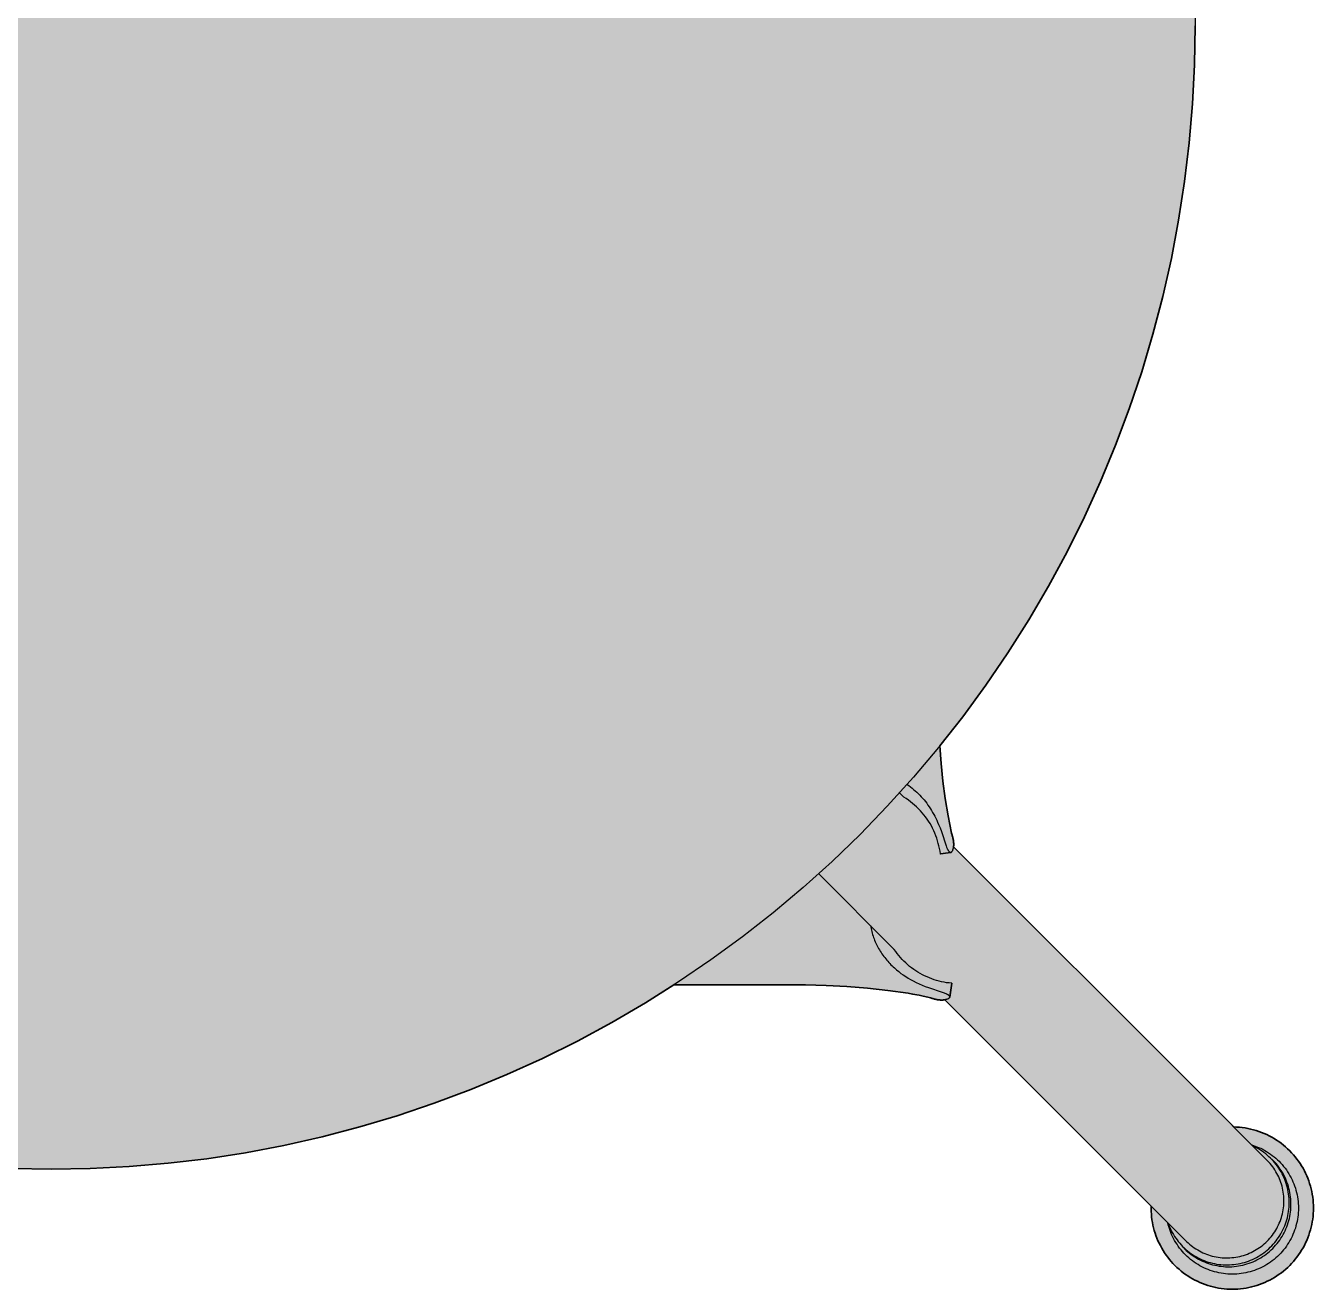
# Model space of a CAD drawing. Header units: millimetres. Extents: x -51 to 1808, y -768 to 752.
# Drawn here: x 355 to 535.3, y -768.4 to -591.6 of the extents above; entities that cross this region are included whole.
import ezdxf

# ---------------------------------------------------------------- set-up
doc = ezdxf.new("R2010")
doc.units = ezdxf.units.MM
doc.layers.add('Blocks', color=7, linetype='Continuous')
doc.layers.add('Blocks$Fill', color=7, linetype='Continuous', true_color=0xffffff)
doc.layers.add('Blocks$Inner', color=7, linetype='Continuous', lineweight=25, true_color=0x007f00)
doc.layers.add('Blocks$Outline', color=7, linetype='Continuous', lineweight=35, true_color=0xff3f3f)

# ---------------------------------------------------------------- blocks, each defined once
blk = doc.blocks.new('Cornet Barstool Top')
at = {"layer": 'Blocks$Fill'}
h = blk.add_hatch(color=256, dxfattribs=at)
h.paths.add_polyline_path([(489.73, 136.43), (490.52, 136.42), (490.91, 136.43), (491.3, 136.46), (491.69, 136.51), (492.08, 136.56), (492.47, 136.63), (492.85, 136.72), (493.24, 136.81), (493.61, 136.92), (493.99, 137.05), (494.36, 137.18), (494.72, 137.33), (495.08, 137.49), (495.43, 137.66), (495.78, 137.85), (496.12, 138.05), (496.45, 138.26), (496.78, 138.48), (497.09, 138.71), (497.4, 138.95), (497.7, 139.2), (498, 139.47), (498.28, 139.74), (498.55, 140.02), (498.81, 140.31), (499.06, 140.6), (499.3, 140.91), (499.53, 141.22), (499.74, 141.54), (499.95, 141.87), (500.15, 142.2), (500.33, 142.54), (500.5, 142.89), (500.66, 143.24), (500.81, 143.6), (500.95, 143.97), (501.07, 144.33), (501.18, 144.7), (501.28, 145.08), (501.37, 145.46), (501.44, 145.84), (501.5, 146.22), (501.54, 146.61), (501.58, 146.99), (501.6, 147.38), (501.6, 147.77), (501.6, 148.15), (501.58, 148.54), (501.54, 148.93), (501.5, 149.31), (501.44, 149.69), (501.36, 150.08), (501.28, 150.45), (501.18, 150.83), (501.07, 151.2), (500.95, 151.57), (500.81, 151.93), (500.66, 152.29), (500.5, 152.64), (500.33, 152.99), (500.14, 153.33), (499.95, 153.66), (499.74, 153.99), (499.52, 154.31), (499.29, 154.62), (499.06, 154.93), (498.81, 155.23), (498.55, 155.51), (498.28, 155.79), (498, 156.06), (497.71, 156.32), (497.41, 156.57), (497.11, 156.81), (496.8, 157.04), (496.48, 157.26), (496.15, 157.46), (495.81, 157.66), (495.47, 157.84), (495.13, 158.02), (494.77, 158.18), (494.41, 158.32), (494.05, 158.46), (493.68, 158.58), (493.31, 158.69), (492.94, 158.79), (492.56, 158.88), (492.18, 158.95), (491.8, 159.01), (491.41, 159.06), (491.02, 159.09), (490.64, 159.11), (490.25, 159.11), (489.86, 159.11), (489.48, 159.09), (489.09, 159.05), (488.7, 159.01), (488.32, 158.95), (487.94, 158.88), (487.56, 158.79), (487.19, 158.69), (486.82, 158.58), (486.45, 158.46), (486.09, 158.32), (485.73, 158.17), (485.38, 158.01), (485.03, 157.84), (484.69, 157.66), (484.35, 157.46), (484.03, 157.25), (483.71, 157.04), (483.39, 156.81), (483.09, 156.57), (482.79, 156.32), (482.5, 156.06), (482.23, 155.79), (481.96, 155.51), (481.7, 155.23), (481.45, 154.93), (481.22, 154.63), (480.99, 154.32), (480.77, 154.01), (480.57, 153.68), (480.37, 153.35), (480.19, 153.01), (480.02, 152.67), (479.86, 152.32), (479.71, 151.97), (479.57, 151.61), (479.45, 151.25), (479.34, 150.88), (479.24, 150.51), (479.15, 150.13), (479.08, 149.76), (479.02, 149.38), (478.97, 149), (478.93, 148.62), (478.91, 148.23), (469.64, 138.96), (469.58, 138.97), (469.53, 138.98), (469.49, 138.98), (469.44, 138.99), (469.39, 138.99), (469.3, 139), (469.19, 139), (469.09, 139), (468.99, 139), (468.88, 138.99), (468.78, 138.98), (468.67, 138.97), (468.57, 138.95), (468.47, 138.94), (468.35, 138.91), (468.24, 138.89), (468.13, 138.86), (468.02, 138.83), (467.9, 138.8), (467.79, 138.77), (467.68, 138.73), (467.57, 138.69), (467.36, 138.63), (467.18, 138.59), (466.53, 138.44), (465.98, 138.33), (464.46, 138.05), (461.6, 137.66), (458.73, 137.34), (455.86, 137.11), (452.98, 136.96), (450.09, 136.89), (367.25, 136.85), (357.38, 139.24), (352.01, 140.26), (346.61, 141.09), (341.19, 141.75), (335.74, 142.21), (330.29, 142.49), (324.82, 142.58), (313.91, 142.21), (308.46, 141.75), (303.04, 141.09), (297.64, 140.26), (292.27, 139.24), (286.94, 138.04), (282.34, 136.83), (197.96, 136.86), (194.59, 137.01), (191.22, 137.26), (187.87, 137.63), (184.53, 138.11), (183.61, 138.28), (183.07, 138.39), (182.23, 138.58), (182.13, 138.61), (182.02, 138.64), (181.91, 138.68), (181.8, 138.72), (181.69, 138.75), (181.58, 138.78), (181.47, 138.81), (181.35, 138.84), (181.24, 138.86), (181.13, 138.89), (181.02, 138.9), (180.92, 138.92), (180.82, 138.93), (180.71, 138.94), (180.61, 138.95), (180.51, 138.95), (180.4, 138.95), (180.3, 138.95), (180.2, 138.94), (180.16, 138.94), (180.11, 138.93), (180.06, 138.93), (180.02, 138.92), (179.97, 138.91), (179.92, 138.9), (179.88, 138.89), (179.84, 138.88), (179.84, 138.88), (170.99, 147.73), (170.98, 148.5), (170.96, 148.88), (170.93, 149.26), (170.88, 149.64), (170.82, 150.02), (170.74, 150.4), (170.66, 150.77), (170.56, 151.14), (170.44, 151.51), (170.32, 151.87), (170.18, 152.23), (170.04, 152.58), (169.88, 152.93), (169.7, 153.27), (169.52, 153.61), (169.33, 153.94), (169.12, 154.26), (168.9, 154.58), (168.68, 154.89), (168.44, 155.19), (168.19, 155.48), (167.94, 155.76), (167.67, 156.04), (167.39, 156.31), (167.1, 156.57), (166.81, 156.82), (166.5, 157.06), (166.19, 157.29), (165.87, 157.5), (165.54, 157.71), (165.21, 157.91), (164.87, 158.09), (164.52, 158.26), (164.17, 158.42), (163.81, 158.57), (163.44, 158.71), (163.08, 158.83), (162.71, 158.94), (162.33, 159.04), (161.95, 159.12), (161.57, 159.2), (161.19, 159.26), (160.8, 159.3), (160.42, 159.34), (160.03, 159.36), (159.64, 159.36), (159.26, 159.36), (158.87, 159.34), (158.48, 159.3), (158.1, 159.26), (157.71, 159.2), (157.33, 159.12), (156.96, 159.04), (156.58, 158.94), (156.21, 158.83), (155.84, 158.71), (155.48, 158.57), (155.12, 158.42), (154.77, 158.26), (154.42, 158.09), (154.08, 157.9), (153.75, 157.71), (153.42, 157.5), (153.1, 157.28), (152.79, 157.05), (152.48, 156.81), (152.18, 156.57), (151.9, 156.31), (151.62, 156.04), (151.35, 155.76), (151.09, 155.47), (150.84, 155.17), (150.6, 154.87), (150.37, 154.56), (150.15, 154.24), (149.95, 153.91), (149.75, 153.57), (149.57, 153.23), (149.39, 152.88), (149.23, 152.53), (149.09, 152.17), (148.95, 151.81), (148.83, 151.44), (148.72, 151.07), (148.62, 150.7), (148.53, 150.32), (148.46, 149.94), (148.4, 149.56), (148.35, 149.17), (148.32, 148.78), (148.3, 148.4), (148.3, 148.01), (148.3, 147.62), (148.32, 147.24), (148.35, 146.85), (148.4, 146.46), (148.46, 146.08), (148.53, 145.7), (148.62, 145.32), (148.72, 144.95), (148.83, 144.58), (148.95, 144.21), (149.09, 143.85), (149.24, 143.49), (149.4, 143.14), (149.57, 142.79), (149.75, 142.45), (149.95, 142.11), (150.16, 141.79), (150.37, 141.46), (150.6, 141.15), (150.84, 140.85), (151.09, 140.55), (151.35, 140.26), (151.62, 139.98), (151.91, 139.71), (152.2, 139.45), (152.5, 139.19), (152.81, 138.95), (153.13, 138.72), (153.46, 138.49), (153.8, 138.28), (154.14, 138.09), (154.49, 137.9), (154.84, 137.73), (155.2, 137.57), (155.57, 137.42), (155.94, 137.28), (156.32, 137.16), (156.7, 137.05), (157.08, 136.95), (157.47, 136.87), (157.86, 136.8), (158.25, 136.75), (158.64, 136.71), (159.04, 136.68), (159.43, 136.66), (178.58, 117.52), (178.56, 117.47), (178.55, 117.43), (178.54, 117.39), (178.53, 117.35), (178.52, 117.31), (178.52, 117.26), (178.51, 117.22), (178.5, 117.17), (178.5, 117.12), (178.49, 117.07), (178.49, 117.03), (178.48, 116.93), (178.48, 116.83), (178.48, 116.73), (178.48, 116.62), (178.49, 116.52), (178.5, 116.41), (178.51, 116.31), (178.52, 116.21), (178.54, 116.1), (178.56, 115.99), (178.59, 115.88), (178.61, 115.76), (178.64, 115.65), (178.68, 115.54), (178.71, 115.43), (178.75, 115.32), (178.79, 115.21), (178.85, 115), (178.89, 114.82), (179.04, 114.16), (179.15, 113.62), (179.42, 112.09), (179.82, 109.24), (180.14, 106.37), (180.37, 103.49), (180.52, 100.61), (180.59, 97.73), (180.62, 51.88), (178.07, 46.33), (175.98, 41.28), (174.06, 36.17), (172.32, 30.99), (170.76, 25.75), (169.37, 20.47), (168.17, 15.14), (167.15, 9.77), (166.32, 4.37), (165.66, -1.05), (165.2, -6.5), (164.92, -11.95), (164.82, -17.42), (164.92, -22.88), (165.2, -28.33), (165.66, -33.78), (166.32, -39.2), (167.15, -44.6), (168.17, -49.97), (169.37, -55.3), (170.76, -60.58), (172.32, -65.82), (174.06, -71), (175.98, -76.11), (178.07, -81.16), (180.33, -86.13), (180.64, -86.76), (180.56, -135.49), (180.41, -138.38), (180.18, -141.25), (179.87, -144.12), (179.47, -146.97), (179.37, -147.59), (179.09, -149.04), (178.94, -149.7), (178.89, -149.88), (178.86, -149.99), (178.83, -150.09), (178.79, -150.2), (178.76, -150.31), (178.72, -150.42), (178.69, -150.53), (178.66, -150.65), (178.63, -150.76), (178.61, -150.87), (178.59, -150.99), (178.57, -151.09), (178.56, -151.19), (178.54, -151.3), (178.53, -151.4), (178.53, -151.5), (178.52, -151.61), (178.52, -151.71), (178.53, -151.82), (178.53, -151.91), (178.54, -151.96), (178.54, -152), (178.55, -152.05), (178.55, -152.1), (178.56, -152.12), (159.43, -171.25), (158.66, -171.27), (158.27, -171.3), (157.88, -171.35), (157.5, -171.41), (157.11, -171.48), (156.73, -171.56), (156.36, -171.66), (155.98, -171.77), (155.62, -171.89), (155.25, -172.03), (154.89, -172.18), (154.54, -172.34), (154.19, -172.51), (153.84, -172.7), (153.51, -172.89), (153.18, -173.1), (152.86, -173.32), (152.54, -173.55), (152.24, -173.79), (151.94, -174.04), (151.65, -174.3), (151.37, -174.57), (151.1, -174.85), (150.84, -175.14), (150.59, -175.43), (150.35, -175.74), (150.12, -176.05), (149.91, -176.37), (149.7, -176.7), (149.5, -177.03), (149.32, -177.38), (149.15, -177.72), (148.99, -178.08), (148.84, -178.43), (148.7, -178.8), (148.58, -179.16), (148.47, -179.53), (148.37, -179.91), (148.28, -180.29), (148.21, -180.67), (148.15, -181.05), (148.11, -181.44), (148.07, -181.82), (148.05, -182.21), (148.05, -182.6), (148.05, -182.98), (148.07, -183.37), (148.11, -183.76), (148.15, -184.14), (148.21, -184.53), (148.29, -184.91), (148.37, -185.28), (148.47, -185.66), (148.58, -186.03), (148.7, -186.4), (148.84, -186.76), (148.99, -187.12), (149.15, -187.47), (149.32, -187.82), (149.51, -188.16), (149.7, -188.49), (149.91, -188.82), (150.13, -189.14), (150.36, -189.45), (150.59, -189.76), (150.84, -190.06), (151.1, -190.34), (151.37, -190.62), (151.65, -190.89), (151.94, -191.15), (152.24, -191.4), (152.54, -191.64), (152.85, -191.87), (153.17, -192.09), (153.5, -192.29), (153.84, -192.49), (154.18, -192.67), (154.52, -192.85), (154.88, -193.01), (155.24, -193.15), (155.6, -193.29), (155.97, -193.41), (156.34, -193.52), (156.71, -193.62), (157.09, -193.71), (157.47, -193.78), (157.85, -193.84), (158.24, -193.89), (158.63, -193.92), (159.01, -193.94), (159.4, -193.95), (159.79, -193.94), (160.17, -193.92), (160.56, -193.89), (160.95, -193.84), (161.33, -193.78), (161.71, -193.71), (162.09, -193.62), (162.46, -193.52), (162.83, -193.41), (163.2, -193.29), (163.56, -193.15), (163.92, -193), (164.27, -192.84), (164.62, -192.67), (164.96, -192.49), (165.3, -192.29), (165.62, -192.08), (165.94, -191.87), (166.26, -191.64), (166.56, -191.4), (166.86, -191.15), (167.15, -190.89), (167.42, -190.62), (167.7, -190.34), (167.96, -190.05), (168.21, -189.75), (168.45, -189.45), (168.68, -189.13), (168.89, -188.81), (169.1, -188.48), (169.3, -188.15), (169.48, -187.8), (169.65, -187.45), (169.82, -187.1), (169.96, -186.74), (170.1, -186.38), (170.22, -186.01), (170.33, -185.63), (170.43, -185.26), (170.52, -184.88), (170.59, -184.5), (170.65, -184.11), (170.69, -183.72), (170.72, -183.34), (170.74, -182.95), (170.75, -182.56), (199.57, -153.73), (199.64, -153.74), (199.68, -153.75), (199.73, -153.76), (199.78, -153.76), (199.83, -153.77), (199.92, -153.77), (200.02, -153.78), (200.13, -153.77), (200.23, -153.77), (200.34, -153.76), (200.44, -153.76), (200.54, -153.74), (200.65, -153.73), (200.75, -153.71), (200.86, -153.69), (200.98, -153.67), (201.09, -153.64), (201.2, -153.61), (201.31, -153.58), (201.42, -153.54), (201.53, -153.51), (201.64, -153.47), (201.85, -153.41), (202.03, -153.36), (202.69, -153.21), (203.23, -153.1), (204.76, -152.83), (207.62, -152.43), (210.48, -152.11), (213.36, -151.88), (216.24, -151.73), (219.12, -151.66), (237.77, -151.64), (246.41, -156.88), (251.21, -159.48), (256.11, -161.91), (261.08, -164.17), (266.13, -166.26), (271.24, -168.18), (276.42, -169.92), (281.66, -171.48), (286.94, -172.87), (292.27, -174.07), (297.64, -175.09), (303.04, -175.93), (308.46, -176.58), (313.91, -177.04), (319.36, -177.32), (324.82, -177.42), (330.29, -177.32), (335.74, -177.04), (341.19, -176.58), (346.61, -175.93), (352.01, -175.09), (357.38, -174.07), (362.71, -172.87), (367.99, -171.48), (373.23, -169.92), (378.41, -168.18), (383.52, -166.26), (388.57, -164.17), (393.54, -161.91), (398.44, -159.48), (403.24, -156.88), (407.96, -154.12), (411.93, -151.61), (433.21, -151.69), (436.09, -151.84), (438.97, -152.08), (441.83, -152.39), (444.69, -152.79), (445.3, -152.89), (446.76, -153.17), (447.42, -153.32), (447.81, -153.42), (447.92, -153.46), (448.03, -153.5), (448.14, -153.53), (448.25, -153.57), (448.36, -153.6), (448.47, -153.62), (448.59, -153.65), (448.7, -153.67), (448.8, -153.69), (448.91, -153.7), (449.01, -153.71), (449.11, -153.72), (449.22, -153.73), (449.32, -153.73), (449.43, -153.73), (449.53, -153.73), (449.62, -153.72), (449.67, -153.72), (449.72, -153.71), (449.77, -153.71), (449.8, -153.7), (478.66, -182.56), (478.67, -183.33), (478.69, -183.71), (478.72, -184.09), (478.77, -184.47), (478.83, -184.85), (478.91, -185.23), (478.99, -185.6), (479.09, -185.97), (479.21, -186.34), (479.33, -186.7), (479.47, -187.06), (479.61, -187.41), (479.77, -187.76), (479.95, -188.1), (480.13, -188.44), (480.32, -188.77), (480.53, -189.09), (480.75, -189.41), (480.97, -189.72), (481.21, -190.02), (481.46, -190.31), (481.71, -190.59), (481.98, -190.87), (482.26, -191.14), (482.55, -191.4), (482.84, -191.65), (483.15, -191.89), (483.46, -192.12), (483.78, -192.33), (484.11, -192.54), (484.44, -192.74), (484.78, -192.92), (485.13, -193.09), (485.48, -193.25), (485.84, -193.4), (486.21, -193.54), (486.57, -193.66), (486.94, -193.77), (487.32, -193.87), (487.7, -193.96), (488.08, -194.03), (488.46, -194.09), (488.85, -194.13), (489.23, -194.17), (489.62, -194.19), (490.01, -194.19), (490.39, -194.19), (490.78, -194.17), (491.17, -194.13), (491.55, -194.09), (491.94, -194.03), (492.32, -193.95), (492.69, -193.87), (493.07, -193.77), (493.44, -193.66), (493.81, -193.54), (494.17, -193.4), (494.53, -193.25), (494.88, -193.09), (495.23, -192.92), (495.57, -192.74), (495.9, -192.54), (496.23, -192.33), (496.55, -192.11), (496.86, -191.89), (497.17, -191.65), (497.47, -191.4), (497.75, -191.14), (498.03, -190.87), (498.3, -190.59), (498.56, -190.3), (498.81, -190), (499.05, -189.7), (499.28, -189.39), (499.5, -189.07), (499.7, -188.74), (499.9, -188.4), (500.08, -188.06), (500.26, -187.72), (500.42, -187.36), (500.56, -187), (500.7, -186.64), (500.82, -186.27), (500.93, -185.9), (501.03, -185.53), (501.12, -185.15), (501.19, -184.77), (501.25, -184.39), (501.3, -184), (501.33, -183.62), (501.35, -183.23), (501.35, -182.84), (501.35, -182.45), (501.33, -182.07), (501.3, -181.68), (501.25, -181.3), (501.19, -180.91), (501.12, -180.53), (501.03, -180.15), (500.93, -179.78), (500.82, -179.41), (500.7, -179.04), (500.56, -178.68), (500.41, -178.32), (500.25, -177.97), (500.08, -177.62), (499.9, -177.28), (499.7, -176.94), (499.49, -176.62), (499.28, -176.3), (499.05, -175.98), (498.81, -175.68), (498.56, -175.38), (498.3, -175.09), (498.03, -174.82), (497.74, -174.54), (497.45, -174.28), (497.15, -174.02), (496.84, -173.78), (496.52, -173.55), (496.19, -173.33), (495.85, -173.12), (495.51, -172.92), (495.16, -172.73), (494.81, -172.56), (494.45, -172.4), (494.08, -172.25), (493.71, -172.11), (493.33, -171.99), (492.95, -171.88), (492.57, -171.79), (492.18, -171.7), (491.79, -171.63), (491.4, -171.58), (491.01, -171.54), (490.61, -171.51), (490.22, -171.49), (451.03, -132.3), (451.03, -132.22), (451.04, -132.12), (451.04, -132.02), (451.04, -131.92), (451.04, -131.81), (451.03, -131.71), (451.02, -131.6), (451.01, -131.5), (451, -131.4), (450.98, -131.29), (450.96, -131.18), (450.93, -131.07), (450.91, -130.95), (450.88, -130.84), (450.85, -130.73), (450.81, -130.62), (450.77, -130.51), (450.73, -130.4), (450.25, -127.98), (449.85, -125.54), (449.53, -123.09), (449.28, -120.63), (449.12, -118.16), (455.54, -109.68), (458.61, -105.17), (461.53, -100.55), (464.29, -95.83), (466.89, -91.03), (469.32, -86.13), (471.58, -81.16), (473.67, -76.11), (475.59, -71), (477.33, -65.82), (478.89, -60.58), (480.28, -55.3), (481.48, -49.97), (482.5, -44.6), (483.33, -39.2), (483.99, -33.78), (484.45, -28.33), (484.73, -22.88), (484.82, -17.42), (484.73, -11.95), (484.45, -6.5), (483.99, -1.05), (483.33, 4.37), (482.5, 9.77), (481.48, 15.14), (480.28, 20.47), (478.89, 25.75), (477.33, 30.99), (475.59, 36.17), (473.67, 41.28), (471.58, 46.33), (469.32, 51.3), (466.89, 56.19), (464.29, 61), (461.53, 65.72), (458.61, 70.34), (455.54, 74.85), (452.31, 79.26), (449.09, 83.37), (449.49, 88.3), (449.81, 90.75), (450.21, 93.19), (450.7, 95.61), (450.73, 95.72), (450.77, 95.83), (450.81, 95.94), (450.84, 96.05), (450.87, 96.17), (450.89, 96.28), (450.92, 96.39), (450.94, 96.51), (450.96, 96.61), (450.97, 96.71), (450.98, 96.82), (450.99, 96.92), (451, 97.02), (451, 97.13), (451, 97.23), (451, 97.34), (450.99, 97.43), (450.99, 97.48), (450.99, 97.52), (450.98, 97.57), (450.97, 97.62), (450.97, 97.66)], flags=0)
h.paths.add_polyline_path([(405.28, 120.86), (451.51, 120.83), (432.02, 101.34), (425.8, 106.7), (421.5, 110.07), (417.09, 113.3), (412.58, 116.37), (407.96, 119.29)], flags=0)
h.paths.add_polyline_path([(185.71, 133.01), (186.1, 132.64), (186.29, 132.45), (186.47, 132.25)], flags=0)
h.paths.add_polyline_path([(196.61, 78.27), (196.65, 99.45), (206.19, 89.91), (200.71, 83.56), (197.34, 79.26)], flags=0)
h.paths.add_polyline_path([(217.5, 101.22), (197.94, 120.79), (244.32, 120.83), (237.07, 116.37), (232.56, 113.3), (228.15, 110.07), (223.85, 106.7), (219.67, 103.18)], flags=0)
h.paths.add_polyline_path([(196.64, -113.15), (200.71, -118.39), (204.23, -122.57), (206.07, -124.61), (196.68, -134)], flags=0)
h.paths.add_polyline_path([(449.18, -133.28), (450.61, -133.08), (450.62, -133.08), (450.62, -133.08), (450.62, -133.08), (449.18, -133.28)], flags=0)
at = {"layer": 'Blocks$Inner'}
for p, q in [((449.28, -120.63), (449.12, -118.16)), ((444.52, -123.56), (444.77, -123.73)), ((444.07, -125.35), (443.46, -124.74)), ((449.18, -133.28), (450.61, -133.08)), ((442.73, -146.64), (432.15, -136.05)), ((450.76, -151.37), (450.48, -153.31)), ((428.49, -151.61), (411.93, -151.61))]:
    blk.add_line(p, q, dxfattribs=at)
for points in [[(484.73, -11.95), (484.82, -17.42), (484.73, -22.88), (484.45, -28.33), (483.99, -33.78), (483.33, -39.2), (482.5, -44.6), (481.48, -49.97), (480.28, -55.3), (478.89, -60.58), (477.33, -65.82), (475.59, -71), (473.67, -76.11), (471.58, -81.16), (469.32, -86.13), (466.89, -91.03), (464.29, -95.83), (461.53, -100.55), (458.61, -105.17), (455.54, -109.68), (452.31, -114.09), (448.94, -118.39), (445.42, -122.57), (441.76, -126.62), (437.96, -130.55), (434.03, -134.35), (429.98, -138.01), (425.8, -141.53), (421.5, -144.9), (417.09, -148.13), (412.58, -151.2), (407.96, -154.12), (403.24, -156.88), (398.44, -159.48), (393.54, -161.91), (388.57, -164.17), (383.52, -166.26), (378.41, -168.18), (373.23, -169.92), (367.99, -171.48), (362.71, -172.87), (357.38, -174.07), (352.01, -175.09), (346.61, -175.93), (341.19, -176.58), (335.74, -177.04), (330.29, -177.32), (324.82, -177.42), (319.36, -177.32)], [(444.77, -123.73), (444.99, -123.9), (445.22, -124.08), (445.44, -124.26), (445.66, -124.45), (445.88, -124.65), (446.09, -124.85), (446.3, -125.06), (446.5, -125.28), (446.7, -125.51), (446.9, -125.74), (447.09, -125.97), (447.27, -126.21), (447.44, -126.46), (447.61, -126.71), (447.78, -126.96), (447.94, -127.22), (448.1, -127.49), (448.25, -127.76), (448.4, -128.03), (448.54, -128.31), (448.67, -128.59), (448.8, -128.87), (448.93, -129.16), (449.13, -129.66), (449.32, -130.16), (449.99, -132.18), (450.05, -132.33), (450.1, -132.46), (450.13, -132.52), (450.15, -132.58), (450.18, -132.64), (450.21, -132.69), (450.24, -132.75), (450.26, -132.78), (450.27, -132.8), (450.3, -132.84), (450.31, -132.86), (450.32, -132.88), (450.34, -132.9), (450.35, -132.92), (450.37, -132.94), (450.38, -132.96), (450.4, -132.97), (450.41, -132.98), (450.42, -132.99), (450.42, -133), (450.43, -133), (450.44, -133.01), (450.44, -133.01), (450.45, -133.02), (450.46, -133.02), (450.46, -133.03), (450.47, -133.03), (450.48, -133.04), (450.49, -133.04), (450.5, -133.05), (450.5, -133.05), (450.51, -133.05), (450.52, -133.06), (450.52, -133.06), (450.53, -133.06), (450.54, -133.07), (450.54, -133.07), (450.55, -133.07), (450.56, -133.07), (450.56, -133.07), (450.57, -133.07), (450.58, -133.08), (450.59, -133.08), (450.59, -133.08), (450.59, -133.08), (450.6, -133.08), (450.6, -133.08), (450.6, -133.08), (450.61, -133.08), (450.61, -133.08), (450.62, -133.08), (450.62, -133.08), (450.63, -133.08), (450.63, -133.08), (450.64, -133.08), (450.64, -133.07), (450.65, -133.07), (450.65, -133.07), (450.66, -133.07), (450.66, -133.07), (450.67, -133.07), (450.67, -133.07), (450.67, -133.07), (450.68, -133.06), (450.68, -133.06), (450.69, -133.06), (450.69, -133.06), (450.7, -133.05), (450.7, -133.05), (450.71, -133.05), (450.72, -133.05), (450.72, -133.04), (450.72, -133.04), (450.73, -133.04), (450.73, -133.03), (450.74, -133.03), (450.74, -133.03), (450.75, -133.02), (450.76, -133.01), (450.77, -133.01), (450.77, -133), (450.78, -132.99), (450.79, -132.98), (450.8, -132.97), (450.81, -132.96), (450.82, -132.95), (450.83, -132.93), (450.84, -132.92), (450.85, -132.91), (450.85, -132.9), (450.86, -132.88), (450.87, -132.87), (450.88, -132.85), (450.89, -132.84), (450.9, -132.81), (450.91, -132.79), (450.92, -132.77), (450.93, -132.73), (450.94, -132.69), (450.96, -132.66), (450.97, -132.62), (450.98, -132.58), (450.99, -132.54), (451, -132.5), (451.01, -132.45), (451.01, -132.41), (451.02, -132.36), (451.03, -132.31), (451.03, -132.26), (451.03, -132.22), (451.04, -132.12), (451.04, -132.02), (451.04, -131.92), (451.04, -131.81), (451.03, -131.71), (451.02, -131.6), (451.01, -131.5), (451, -131.4), (450.98, -131.29), (450.96, -131.18), (450.93, -131.07), (450.91, -130.95), (450.88, -130.84), (450.85, -130.73), (450.81, -130.62), (450.77, -130.51), (450.73, -130.4), (450.25, -127.98), (449.85, -125.54), (449.53, -123.09), (449.28, -120.63)], [(450.62, -133.08), (449.18, -133.28), (449.13, -132.91), (449.06, -132.54), (448.98, -132.17), (448.89, -131.81), (448.79, -131.45), (448.68, -131.09), (448.55, -130.74), (448.41, -130.39), (448.26, -130.05), (448.09, -129.71), (447.92, -129.38), (447.73, -129.05), (447.53, -128.73), (447.32, -128.42), (447.1, -128.11), (446.88, -127.82), (446.64, -127.53), (446.39, -127.25), (446.13, -126.98), (445.86, -126.71), (445.58, -126.46), (445.29, -126.22), (445, -125.98), (444.7, -125.76), (444.39, -125.55), (444.07, -125.35)], [(449.8, -153.7), (473.68, -177.59), (483.62, -187.52), (483.82, -187.71), (484.03, -187.9), (484.24, -188.07), (484.46, -188.24), (484.69, -188.4), (484.92, -188.56), (485.16, -188.7), (485.4, -188.84), (485.64, -188.97), (485.9, -189.09), (486.15, -189.2), (486.41, -189.3), (486.67, -189.39), (486.93, -189.48), (487.2, -189.55), (487.47, -189.62), (487.74, -189.67), (488.02, -189.72), (488.29, -189.76), (488.57, -189.79), (488.84, -189.8), (489.12, -189.81), (489.4, -189.81), (489.68, -189.8), (489.95, -189.78), (490.23, -189.75), (490.5, -189.71), (490.78, -189.66), (491.05, -189.6), (491.32, -189.53), (491.58, -189.46), (491.85, -189.37), (492.11, -189.27), (492.36, -189.17), (492.62, -189.06), (492.87, -188.93), (493.11, -188.8), (493.35, -188.66), (493.59, -188.52), (493.82, -188.36), (494.04, -188.2), (494.26, -188.03), (494.47, -187.85), (494.68, -187.66), (494.88, -187.47), (495.07, -187.27), (495.26, -187.06), (495.44, -186.85), (495.61, -186.63), (495.77, -186.41), (495.93, -186.18), (496.07, -185.94), (496.21, -185.7), (496.34, -185.46), (496.46, -185.21), (496.58, -184.96), (496.68, -184.7), (496.78, -184.44), (496.86, -184.17), (496.94, -183.91), (497.01, -183.64), (497.07, -183.37), (497.12, -183.09), (497.16, -182.82), (497.19, -182.54), (497.21, -182.27), (497.22, -181.99), (497.22, -181.71), (497.21, -181.43), (497.19, -181.16), (497.17, -180.88), (497.13, -180.61), (497.08, -180.33), (497.03, -180.06), (496.96, -179.79), (496.89, -179.52), (496.8, -179.26), (496.71, -179), (496.61, -178.74), (496.5, -178.49), (496.38, -178.24), (496.25, -177.99), (496.11, -177.75), (495.97, -177.51), (495.81, -177.28), (495.65, -177.05), (495.48, -176.83), (495.31, -176.62), (495.12, -176.41), (494.93, -176.21), (485, -166.27), (451.03, -132.3)], [(439.4, -143.31), (439.44, -143.52), (439.48, -143.73), (439.53, -143.95), (439.58, -144.16), (439.64, -144.37), (439.7, -144.58), (439.77, -144.78), (439.84, -144.99), (439.91, -145.19), (439.99, -145.38), (440.07, -145.58), (440.16, -145.77), (440.25, -145.96), (440.34, -146.15), (440.44, -146.34), (440.54, -146.52), (440.65, -146.71), (440.77, -146.9), (440.88, -147.08), (441.01, -147.27), (441.13, -147.45), (441.26, -147.62), (441.39, -147.8), (441.53, -147.97), (441.67, -148.14), (441.82, -148.31), (441.96, -148.47), (442.11, -148.63), (442.27, -148.79), (442.42, -148.95), (442.58, -149.1), (442.75, -149.25), (443.05, -149.51), (443.36, -149.76), (443.67, -150), (444, -150.23), (444.33, -150.45), (444.67, -150.66), (445.02, -150.86), (445.37, -151.05), (445.79, -151.26), (446.21, -151.46), (446.64, -151.65), (447.07, -151.82), (447.51, -151.98), (449.45, -152.63), (449.69, -152.72), (449.81, -152.77), (449.93, -152.82), (450, -152.85), (450.06, -152.88), (450.12, -152.91), (450.15, -152.93), (450.18, -152.94), (450.23, -152.97), (450.25, -152.98), (450.27, -153), (450.29, -153.01), (450.31, -153.03), (450.33, -153.04), (450.35, -153.06), (450.36, -153.07), (450.38, -153.09), (450.39, -153.09), (450.39, -153.1), (450.4, -153.11), (450.41, -153.12), (450.41, -153.12), (450.42, -153.13), (450.42, -153.14), (450.43, -153.15), (450.44, -153.15), (450.44, -153.16), (450.45, -153.17), (450.45, -153.18), (450.46, -153.18), (450.46, -153.19), (450.46, -153.2), (450.46, -153.21), (450.47, -153.21), (450.47, -153.22), (450.47, -153.23), (450.48, -153.23), (450.48, -153.24), (450.48, -153.25), (450.48, -153.26), (450.48, -153.26), (450.48, -153.26), (450.48, -153.27), (450.48, -153.27), (450.48, -153.28), (450.48, -153.28), (450.48, -153.28), (450.48, -153.29), (450.48, -153.29), (450.48, -153.3), (450.48, -153.3), (450.48, -153.31), (450.48, -153.31), (450.48, -153.31), (450.48, -153.32), (450.48, -153.32), (450.48, -153.33), (450.48, -153.33), (450.48, -153.34), (450.48, -153.34), (450.48, -153.35), (450.48, -153.35), (450.47, -153.36), (450.47, -153.36), (450.47, -153.37), (450.47, -153.37), (450.47, -153.38), (450.46, -153.38), (450.46, -153.39), (450.46, -153.39), (450.46, -153.4), (450.45, -153.4), (450.45, -153.41), (450.45, -153.41), (450.44, -153.42), (450.44, -153.42), (450.44, -153.43), (450.43, -153.43), (450.43, -153.44), (450.42, -153.45), (450.41, -153.46), (450.41, -153.46), (450.4, -153.47), (450.39, -153.48), (450.38, -153.49), (450.36, -153.5), (450.35, -153.51), (450.34, -153.52), (450.33, -153.53), (450.32, -153.53), (450.3, -153.54), (450.29, -153.55), (450.27, -153.56), (450.26, -153.57), (450.25, -153.57), (450.22, -153.59), (450.2, -153.6), (450.18, -153.6), (450.14, -153.62), (450.1, -153.63), (450.06, -153.65), (450.02, -153.66), (449.98, -153.67), (449.95, -153.68), (449.91, -153.68), (449.86, -153.69), (449.81, -153.7), (449.77, -153.71), (449.72, -153.71), (449.67, -153.72), (449.62, -153.72), (449.53, -153.73), (449.43, -153.73), (449.32, -153.73), (449.22, -153.73), (449.11, -153.72), (449.01, -153.71), (448.91, -153.7), (448.8, -153.69), (448.7, -153.67), (448.59, -153.65), (448.47, -153.62), (448.36, -153.6), (448.25, -153.57), (448.14, -153.53), (448.03, -153.5), (447.92, -153.46), (447.81, -153.42), (447.42, -153.32), (446.76, -153.17), (446.22, -153.06), (445.3, -152.89), (444.69, -152.79), (441.83, -152.39), (438.97, -152.08), (436.09, -151.84), (433.21, -151.69), (430.33, -151.63), (428.49, -151.61)], [(450.48, -153.3), (450.76, -151.39), (450.4, -151.35), (450.05, -151.31), (449.69, -151.25), (449.34, -151.18), (449, -151.1), (448.65, -151), (448.31, -150.9), (447.97, -150.78), (447.64, -150.65), (447.31, -150.51), (446.98, -150.36), (446.66, -150.2), (446.35, -150.03), (446.04, -149.85), (445.74, -149.66), (445.45, -149.45), (445.16, -149.24), (444.88, -149.02), (444.61, -148.79), (444.34, -148.55), (444.08, -148.3), (443.84, -148.04), (443.6, -147.78), (443.37, -147.5), (443.15, -147.22), (442.93, -146.93), (442.73, -146.64)], [(490.22, -171.49), (490.61, -171.51), (491.01, -171.54), (491.4, -171.58), (491.79, -171.63), (492.18, -171.7), (492.57, -171.79), (492.95, -171.88), (493.33, -171.99), (493.71, -172.11), (494.08, -172.25), (494.45, -172.4), (494.81, -172.56), (495.16, -172.73), (495.51, -172.92), (495.85, -173.12), (496.19, -173.33), (496.52, -173.55), (496.84, -173.78), (497.15, -174.02), (497.45, -174.28), (497.74, -174.54), (498.03, -174.82), (498.3, -175.09), (498.56, -175.38), (498.81, -175.68), (499.05, -175.98), (499.28, -176.3), (499.49, -176.62), (499.7, -176.94), (499.9, -177.28), (500.08, -177.62), (500.25, -177.97), (500.41, -178.32), (500.56, -178.68), (500.7, -179.04), (500.82, -179.41), (500.93, -179.78), (501.03, -180.15), (501.12, -180.53), (501.19, -180.91), (501.25, -181.3), (501.3, -181.68), (501.33, -182.07), (501.35, -182.45), (501.35, -182.84), (501.35, -183.23), (501.33, -183.62), (501.3, -184), (501.25, -184.39), (501.19, -184.77), (501.12, -185.15), (501.03, -185.53), (500.93, -185.9), (500.82, -186.27), (500.7, -186.64), (500.56, -187), (500.42, -187.36), (500.26, -187.72), (500.08, -188.06), (499.9, -188.4), (499.7, -188.74), (499.5, -189.07), (499.28, -189.39), (499.05, -189.7), (498.81, -190), (498.56, -190.3), (498.3, -190.59), (498.03, -190.87), (497.75, -191.14), (497.47, -191.4), (497.17, -191.65), (496.86, -191.89), (496.55, -192.11), (496.23, -192.33), (495.9, -192.54), (495.57, -192.74), (495.23, -192.92), (494.88, -193.09), (494.53, -193.25), (494.17, -193.4), (493.81, -193.54), (493.44, -193.66), (493.07, -193.77), (492.69, -193.87), (492.32, -193.95), (491.94, -194.03), (491.55, -194.09), (491.17, -194.13), (490.78, -194.17), (490.39, -194.19), (490.01, -194.19), (489.62, -194.19), (489.23, -194.17), (488.85, -194.13), (488.46, -194.09), (488.08, -194.03), (487.7, -193.96), (487.32, -193.87), (486.94, -193.77), (486.57, -193.66), (486.21, -193.54), (485.84, -193.4), (485.48, -193.25), (485.13, -193.09), (484.78, -192.92), (484.44, -192.74), (484.11, -192.54), (483.78, -192.33), (483.46, -192.12), (483.15, -191.89), (482.84, -191.65), (482.55, -191.4), (482.26, -191.14), (481.98, -190.87), (481.71, -190.59), (481.46, -190.31), (481.21, -190.02), (480.97, -189.72), (480.75, -189.41), (480.53, -189.09), (480.32, -188.77), (480.13, -188.44), (479.95, -188.1), (479.77, -187.76), (479.61, -187.41), (479.47, -187.06), (479.33, -186.7), (479.21, -186.34), (479.09, -185.97), (478.99, -185.6), (478.91, -185.23), (478.83, -184.85), (478.77, -184.47), (478.72, -184.09), (478.69, -183.71), (478.67, -183.33), (478.66, -182.95), (478.66, -182.56)], [(492.72, -174), (492.97, -174.08), (493.21, -174.16), (493.44, -174.26), (493.68, -174.35), (493.97, -174.48), (494.25, -174.62), (494.53, -174.77), (494.8, -174.93), (495.07, -175.1), (495.33, -175.28), (495.59, -175.47), (495.84, -175.66), (496.08, -175.87), (496.32, -176.08), (496.54, -176.3), (496.76, -176.53), (496.98, -176.76), (497.18, -177.01), (497.38, -177.26), (497.56, -177.51), (497.74, -177.77), (497.91, -178.04), (498.07, -178.32), (498.22, -178.59), (498.36, -178.88), (498.49, -179.17), (498.61, -179.46), (498.72, -179.75), (498.82, -180.05), (498.91, -180.35), (498.99, -180.66), (499.06, -180.97), (499.12, -181.27), (499.17, -181.59), (499.21, -181.9), (499.23, -182.21), (499.25, -182.53), (499.25, -182.84), (499.25, -183.16), (499.23, -183.47), (499.21, -183.78), (499.17, -184.1), (499.12, -184.41), (499.06, -184.72), (498.99, -185.02), (498.91, -185.33), (498.82, -185.63), (498.72, -185.93), (498.61, -186.22), (498.49, -186.52), (498.36, -186.8), (498.22, -187.09), (498.07, -187.37), (497.91, -187.64), (497.74, -187.91), (497.57, -188.17), (497.38, -188.43), (497.18, -188.68), (496.98, -188.92), (496.77, -189.15), (496.55, -189.38), (496.32, -189.6), (496.08, -189.81), (495.84, -190.02), (495.59, -190.21), (495.34, -190.4), (495.07, -190.58), (494.81, -190.75), (494.53, -190.91), (494.25, -191.06), (493.97, -191.2), (493.68, -191.33), (493.39, -191.45), (493.09, -191.56), (492.8, -191.66), (492.49, -191.75), (492.19, -191.83), (491.88, -191.9), (491.57, -191.96), (491.26, -192.01), (490.95, -192.04), (490.64, -192.07), (490.32, -192.09), (490.01, -192.09), (489.69, -192.09), (489.38, -192.07), (489.06, -192.04), (488.75, -192.01), (488.44, -191.96), (488.13, -191.9), (487.82, -191.83), (487.52, -191.75), (487.22, -191.66), (486.92, -191.56), (486.62, -191.45), (486.33, -191.33), (486.04, -191.2), (485.76, -191.06), (485.48, -190.91), (485.21, -190.75), (484.94, -190.58), (484.68, -190.4), (484.42, -190.22), (484.17, -190.02), (483.93, -189.82), (483.69, -189.6), (483.47, -189.38), (483.24, -189.16), (483.03, -188.92), (482.83, -188.68), (482.63, -188.43), (482.45, -188.17), (482.27, -187.91), (482.1, -187.64), (481.94, -187.37), (481.79, -187.09), (481.65, -186.81), (481.52, -186.52), (481.41, -186.25), (481.31, -185.99), (481.21, -185.72), (481.13, -185.44), (481.05, -185.17), (480.98, -184.89)], [(481, -184.91), (481.1, -185.19), (481.22, -185.47), (481.34, -185.75), (481.47, -186.02), (481.61, -186.28), (481.76, -186.55), (481.92, -186.8), (482.09, -187.05), (482.27, -187.3), (482.45, -187.54), (482.65, -187.77), (482.85, -188), (483.06, -188.21), (483.27, -188.42), (483.5, -188.63), (483.73, -188.82), (483.97, -189.01), (484.21, -189.19), (484.46, -189.36), (484.71, -189.52), (484.98, -189.67), (485.24, -189.82), (485.51, -189.95), (485.79, -190.08), (486.07, -190.19), (486.35, -190.3), (486.64, -190.39), (486.93, -190.48), (487.22, -190.55), (487.51, -190.62), (487.81, -190.67), (488.11, -190.72), (488.41, -190.75), (488.71, -190.77), (489.01, -190.79), (489.32, -190.79), (489.62, -190.78), (489.92, -190.76), (490.22, -190.74), (490.52, -190.7), (490.82, -190.65), (491.11, -190.59), (491.41, -190.52), (491.7, -190.44), (491.99, -190.35), (492.27, -190.25), (492.55, -190.14), (492.83, -190.02), (493.1, -189.89), (493.37, -189.75), (493.64, -189.6), (493.9, -189.45), (494.15, -189.28), (494.39, -189.11), (494.64, -188.92), (494.87, -188.73), (495.1, -188.53), (495.32, -188.33), (495.53, -188.11), (495.74, -187.89), (495.93, -187.66), (496.12, -187.43), (496.3, -187.19), (496.48, -186.94), (496.64, -186.68), (496.8, -186.43), (496.94, -186.16), (497.08, -185.89), (497.21, -185.62), (497.33, -185.34), (497.43, -185.06), (497.53, -184.77), (497.62, -184.48), (497.7, -184.19), (497.77, -183.9), (497.83, -183.6), (497.87, -183.3), (497.91, -183), (497.94, -182.7), (497.95, -182.4), (497.96, -182.1), (497.96, -181.8), (497.94, -181.49), (497.92, -181.19), (497.88, -180.89), (497.83, -180.59), (497.78, -180.3), (497.71, -180), (497.63, -179.71), (497.55, -179.42), (497.45, -179.13), (497.34, -178.85), (497.23, -178.57), (497.1, -178.3), (496.96, -178.03), (496.82, -177.76), (496.67, -177.5), (496.5, -177.25), (496.33, -177), (496.15, -176.76), (495.96, -176.52), (495.77, -176.29), (495.56, -176.07), (495.35, -175.85), (495.13, -175.65), (494.9, -175.45), (494.67, -175.25), (494.43, -175.07), (494.19, -174.89), (493.93, -174.73), (493.68, -174.57), (493.41, -174.42), (493.15, -174.28), (492.87, -174.15)], [(483.16, -188.37), (483.34, -188.55), (483.56, -188.76), (483.78, -188.96), (484.02, -189.15), (484.26, -189.34), (484.51, -189.51), (484.76, -189.68), (485.02, -189.84), (485.28, -189.99), (485.55, -190.13), (485.83, -190.26), (486.1, -190.38), (486.39, -190.49), (486.67, -190.59), (486.96, -190.69), (487.25, -190.77), (487.55, -190.84), (487.85, -190.9), (488.15, -190.95), (488.45, -190.99), (488.75, -191.02), (489.05, -191.04), (489.35, -191.05), (489.66, -191.05), (489.96, -191.04), (490.26, -191.01), (490.57, -190.98), (490.87, -190.94), (491.16, -190.88), (491.46, -190.82), (491.76, -190.74), (492.05, -190.66), (492.34, -190.57), (492.62, -190.46), (492.9, -190.35), (493.18, -190.22), (493.45, -190.09), (493.72, -189.95), (493.98, -189.79), (494.24, -189.63), (494.49, -189.46), (494.74, -189.28), (494.97, -189.1), (495.21, -188.9), (495.43, -188.7), (495.65, -188.49), (495.86, -188.27), (496.06, -188.04), (496.26, -187.81), (496.45, -187.57), (496.63, -187.33), (496.8, -187.07), (496.96, -186.82), (497.11, -186.55), (497.25, -186.29), (497.39, -186.01), (497.51, -185.74), (497.62, -185.46), (497.73, -185.17), (497.82, -184.88), (497.91, -184.59), (497.98, -184.3), (498.05, -184), (498.1, -183.7), (498.14, -183.4), (498.18, -183.1), (498.2, -182.8), (498.21, -182.49), (498.21, -182.19), (498.2, -181.89), (498.18, -181.58), (498.15, -181.28), (498.11, -180.98), (498.06, -180.68), (498, -180.38), (497.93, -180.09), (497.85, -179.8), (497.75, -179.51), (497.65, -179.22), (497.54, -178.94), (497.42, -178.66), (497.29, -178.39), (497.15, -178.12), (497, -177.85), (496.84, -177.6), (496.67, -177.34), (496.5, -177.1), (496.31, -176.85), (496.12, -176.62), (495.92, -176.39), (495.71, -176.17), (495.53, -175.99)]]:
    blk.add_lwpolyline(points, dxfattribs=at)
at = {"layer": 'Blocks$Outline'}
for points in [[(449.12, -118.16), (452.31, -114.09), (455.54, -109.68), (458.61, -105.17), (461.53, -100.55), (464.29, -95.83), (466.89, -91.03), (469.32, -86.13), (471.58, -81.16), (473.67, -76.11), (475.59, -71), (477.33, -65.82), (478.89, -60.58), (480.28, -55.3), (481.48, -49.97), (482.5, -44.6), (483.33, -39.2), (483.99, -33.78), (484.45, -28.33), (484.73, -22.88), (484.82, -17.42)], [(451.03, -132.3), (451.03, -132.26), (451.03, -132.22), (451.04, -132.12), (451.04, -132.02), (451.04, -131.92), (451.04, -131.81), (451.03, -131.71), (451.02, -131.6), (451.01, -131.5), (451, -131.4), (450.98, -131.29), (450.96, -131.18), (450.93, -131.07), (450.91, -130.95), (450.88, -130.84), (450.85, -130.73), (450.81, -130.62), (450.77, -130.51), (450.73, -130.4), (450.25, -127.98), (449.85, -125.54), (449.53, -123.09), (449.28, -120.63), (449.12, -118.16)], [(449.18, -133.28), (450.61, -133.08)], [(450.62, -133.08), (449.18, -133.28), (449.18, -133.28)], [(450.61, -133.08), (450.61, -133.08), (450.62, -133.08), (450.62, -133.08), (450.62, -133.08)], [(490.22, -171.49), (485, -166.27), (451.03, -132.3)], [(319.36, -177.32), (324.82, -177.42), (330.29, -177.32), (335.74, -177.04), (341.19, -176.58), (346.61, -175.93), (352.01, -175.09), (357.38, -174.07), (362.71, -172.87), (367.99, -171.48), (373.23, -169.92), (378.41, -168.18), (383.52, -166.26), (388.57, -164.17), (393.54, -161.91), (398.44, -159.48), (403.24, -156.88), (407.96, -154.12), (411.93, -151.61)], [(411.93, -151.61), (428.49, -151.61), (430.33, -151.63), (433.21, -151.69), (436.09, -151.84), (438.97, -152.08), (441.83, -152.39), (444.69, -152.79), (445.3, -152.89), (446.22, -153.06), (446.76, -153.17), (447.42, -153.32), (447.81, -153.42), (447.92, -153.46), (448.03, -153.5), (448.14, -153.53), (448.25, -153.57), (448.36, -153.6), (448.47, -153.62), (448.59, -153.65), (448.7, -153.67), (448.8, -153.69), (448.91, -153.7), (449.01, -153.71), (449.11, -153.72), (449.22, -153.73), (449.32, -153.73), (449.43, -153.73), (449.53, -153.73), (449.62, -153.72), (449.67, -153.72), (449.72, -153.71), (449.77, -153.71), (449.8, -153.7)], [(449.8, -153.7), (473.68, -177.59), (478.66, -182.56)], [(478.66, -182.56), (478.66, -182.95), (478.67, -183.33), (478.69, -183.71), (478.72, -184.09), (478.77, -184.47), (478.83, -184.85), (478.91, -185.23), (478.99, -185.6), (479.09, -185.97), (479.21, -186.34), (479.33, -186.7), (479.47, -187.06), (479.61, -187.41), (479.77, -187.76), (479.95, -188.1), (480.13, -188.44), (480.32, -188.77), (480.53, -189.09), (480.75, -189.41), (480.97, -189.72), (481.21, -190.02), (481.46, -190.31), (481.71, -190.59), (481.98, -190.87), (482.26, -191.14), (482.55, -191.4), (482.84, -191.65), (483.15, -191.89), (483.46, -192.12), (483.78, -192.33), (484.11, -192.54), (484.44, -192.74), (484.78, -192.92), (485.13, -193.09), (485.48, -193.25), (485.84, -193.4), (486.21, -193.54), (486.57, -193.66), (486.94, -193.77), (487.32, -193.87), (487.7, -193.96), (488.08, -194.03), (488.46, -194.09), (488.85, -194.13), (489.23, -194.17), (489.62, -194.19), (490.01, -194.19), (490.39, -194.19), (490.78, -194.17), (491.17, -194.13), (491.55, -194.09), (491.94, -194.03), (492.32, -193.95), (492.69, -193.87), (493.07, -193.77), (493.44, -193.66), (493.81, -193.54), (494.17, -193.4), (494.53, -193.25), (494.88, -193.09), (495.23, -192.92), (495.57, -192.74), (495.9, -192.54), (496.23, -192.33), (496.55, -192.11), (496.86, -191.89), (497.17, -191.65), (497.47, -191.4), (497.75, -191.14), (498.03, -190.87), (498.3, -190.59), (498.56, -190.3), (498.81, -190), (499.05, -189.7), (499.28, -189.39), (499.5, -189.07), (499.7, -188.74), (499.9, -188.4), (500.08, -188.06), (500.26, -187.72), (500.42, -187.36), (500.56, -187), (500.7, -186.64), (500.82, -186.27), (500.93, -185.9), (501.03, -185.53), (501.12, -185.15), (501.19, -184.77), (501.25, -184.39), (501.3, -184), (501.33, -183.62), (501.35, -183.23), (501.35, -182.84), (501.35, -182.45), (501.33, -182.07), (501.3, -181.68), (501.25, -181.3), (501.19, -180.91), (501.12, -180.53), (501.03, -180.15), (500.93, -179.78), (500.82, -179.41), (500.7, -179.04), (500.56, -178.68), (500.41, -178.32), (500.25, -177.97), (500.08, -177.62), (499.9, -177.28), (499.7, -176.94), (499.49, -176.62), (499.28, -176.3), (499.05, -175.98), (498.81, -175.68), (498.56, -175.38), (498.3, -175.09), (498.03, -174.82), (497.74, -174.54), (497.45, -174.28), (497.15, -174.02), (496.84, -173.78), (496.52, -173.55), (496.19, -173.33), (495.85, -173.12), (495.51, -172.92), (495.16, -172.73), (494.81, -172.56), (494.45, -172.4), (494.08, -172.25), (493.71, -172.11), (493.33, -171.99), (492.95, -171.88), (492.57, -171.79), (492.18, -171.7), (491.79, -171.63), (491.4, -171.58), (491.01, -171.54), (490.61, -171.51), (490.22, -171.49)]]:
    blk.add_lwpolyline(points, dxfattribs=at)

msp = doc.modelspace()

# ---------------------------------------------------------------- block references
at = {"layer": 'Blocks'}
msp.add_blockref('Cornet Barstool Top', (33.75, -574.17), dxfattribs=at)

doc.saveas('drawing.dxf')
